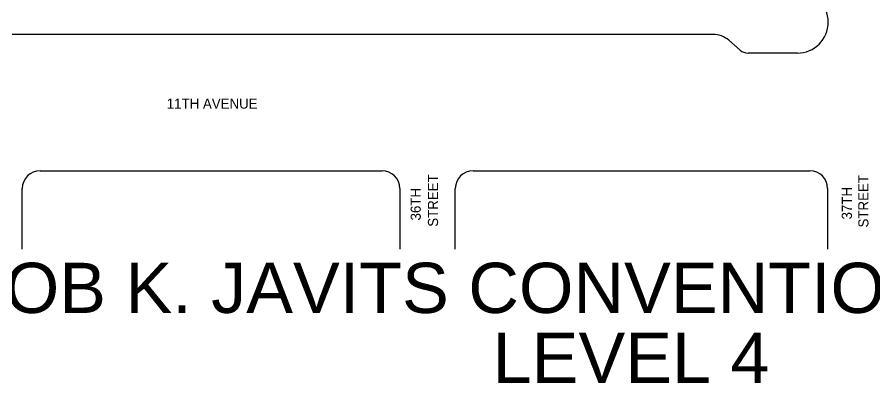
# Model space of a CAD drawing. Header units: inches. Extents: x 326 to 17310, y 169 to 12692.
# Drawn here: x 4453 to 10605, y 169 to 2791 of the extents above; entities that cross this region are included whole.
import ezdxf

# ---------------------------------------------------------------- set-up
doc = ezdxf.new("R2010")
doc.units = ezdxf.units.IN
doc.header["$LTSCALE"] = 96
doc.header["$MEASUREMENT"] = 0
doc.layers.add('BLDG_STREET', color=9, linetype='CONTINUOUS')
doc.layers.add('BLDG_STREETTEXT', color=4, linetype='CONTINUOUS')
doc.styles.add('ROMAND', font='Swis721 Lt BT Light.ttf')
doc.styles.get("Standard").update_dxf_attribs({"font": 'Swis721 Lt BT Light.ttf'})

msp = doc.modelspace()

# ---------------------------------------------------------------- linework, layer by layer
at = {"layer": 'BLDG_STREET'}
for p, q in [((9443.2, 2667.3), (2176.9, 2667.3)), ((9558, 2624.7), (9639.9, 2554.2)), ((10049.5, 2533.4), (9696.1, 2533.4)), ((4618, 1689.7), (7070.5, 1689.7)), ((7724, 1689.7), (10138.8, 1689.7)), ((4490.2, 1127), (4490.2, 1561.9)), ((7198.3, 1561.9), (7198.3, 1127)), ((7596.2, 1127), (7596.2, 1561.9)), ((10266.6, 1561.9), (10266.6, 1127))]:
    msp.add_line(p, q, dxfattribs=at)
for centre, radius, start, end in [((10049.5, 2754.9), 221.5, 270, 90), ((9443.2, 2491.3), 176, 49.28821, 90), ((9696.1, 2619.5), 86.1, 229.28821, 270), ((4618, 1561.9), 127.8, 90, 180), ((7070.5, 1561.9), 127.8, 0, 90), ((7724, 1561.9), 127.8, 90, 180), ((10138.8, 1561.9), 127.8, 0, 90)]:
    msp.add_arc(centre, radius, start, end, dxfattribs=at)

# ---------------------------------------------------------------- texts
at = {"layer": 'BLDG_STREETTEXT', "style": 'ROMAND', "width": 0.9375}
msp.add_text('11TH AVENUE', height=72.787, dxfattribs=at).set_placement((5526.4, 2134.8))
for s, p in [('STREET', (7472.5, 1288.2)), ('STREET', (10559.5, 1282.8)), ('36TH', (7348.4, 1333.4)), ('37TH', (10440.7, 1340.3))]:
    msp.add_text(s, height=72.79, rotation=90, dxfattribs=at).set_placement(p)
at = {"layer": 'BLDG_STREETTEXT'}
for s, p in [('JACOB K. JAVITS CONVENTION CENTER of NEW YORK', (3414, 670)), ('LEVEL 4', (7864.6, 169.1))]:
    msp.add_text(s, height=360, dxfattribs=at).set_placement(p)

doc.saveas('drawing.dxf')
